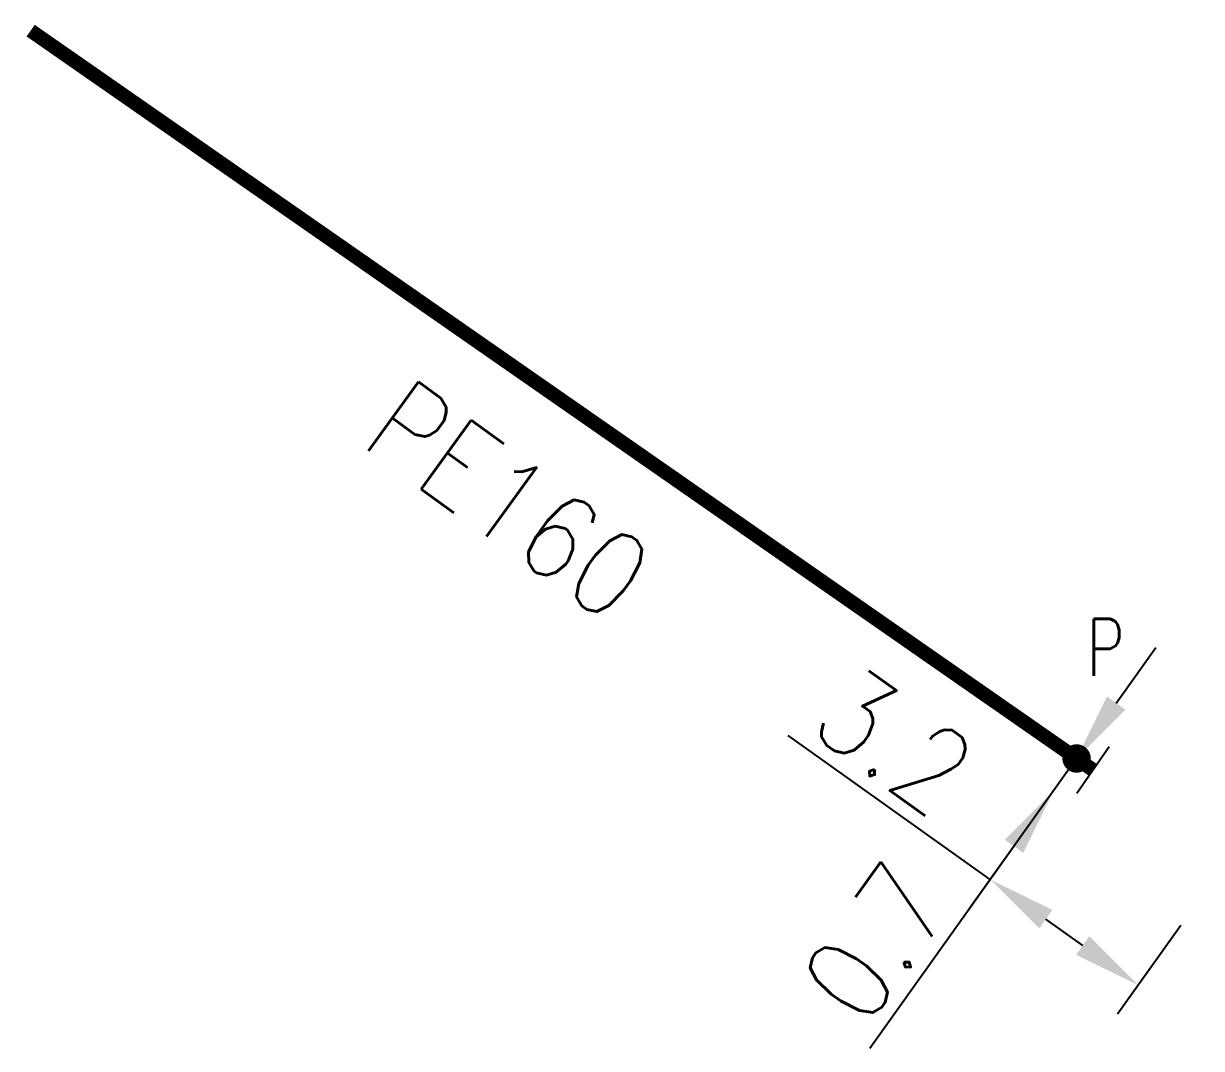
# Model space of a CAD drawing. Header units: millimetres. Extents: x 155997 to 157006, y 121209 to 122008.
# Drawn here: x 155999.88 to 156020.62, y 121467.85 to 121485.89 of the extents above; entities that cross this region are included whole.
import ezdxf
from ezdxf.enums import TextEntityAlignment as Align

# ---------------------------------------------------------------- set-up
doc = ezdxf.new("R2010")
doc.units = ezdxf.units.MM
doc.linetypes.add('L_25_PE', pattern=[2000, 1000, 1000])
doc.layers.get('0').update_dxf_attribs({"linetype": 'CONTINUOUS'})
for name, color, linetype in [('L_150', 1, 'CONTINUOUS'), ('L_300', 7, 'CONTINUOUS'), ('L_340', 7, 'CONTINUOUS')]:
    doc.layers.add(name, color=color, linetype=linetype)
doc.styles.add('G_ROMANS', font='ROMANS.SHX', dxfattribs={"width": 0.75})
doc.styles.get("Standard").update_dxf_attribs({"font": 'romans.shx', "width": 0.85})
doc.dimstyles.get("Standard").update_dxf_attribs({"dimtxt": 1.5, "dimasz": 1.2, "dimexe": 0.625, "dimexo": 0.625, "dimgap": 0.25, "dimtad": 1, "dimdec": 1, "dimzin": 0, "dimdsep": 46, "dimtxsty": 'Standard', "dimcen": -0.5, "dimadec": 0, "dimazin": 0, "dimtfac": 1, "dimtdec": 1, "dimtmove": 0, "dimatfit": 3, "dimfxl": 0, "dimtolj": 1, "dimtzin": 0, "dimarcsym": 0})

# ---------------------------------------------------------------- blocks, each defined once
blk = doc.blocks.new('L_340_07')
at = {"color": 0, "linetype": 'Continuous', "flags": 128}
blk.add_lwpolyline([(0.35, -0.5), (0.35, 0.5)], dxfattribs=at)
at = {"color": 0, "linetype": 'Continuous', "const_width": 0.25, "flags": 128}
blk.add_lwpolyline([(0, 0), (0.35, 0)], dxfattribs=at)
at = {"color": 0, "linetype": 'Continuous', "width": 0.75, "flags": 3}
for tag, p in [('DEF_LEG', (0.723, -3.465)), ('DEF_COUP', (0.723, -5.965)), ('DEF_TYPE', (0.723, -8.465))]:
    blk.add_attdef(tag, text='', height=1.2, dxfattribs=at).set_placement(p, align=Align.MIDDLE)
blk = doc.blocks.new('*D1040')
at = {"layer": 'L_340', "color": 0, "linetype": 'Continuous', "lineweight": -2, "transparency": 16777216}
for p, q in [((156016.9, 121470.819), (156013.341, 121473.357)), ((156018.057, 121472.442), (156016.537, 121470.31)), ((156018.528, 121469.657), (156017.876, 121470.122)), ((156020.256, 121470.013), (156019.142, 121468.451))]:
    blk.add_line(p, q, dxfattribs=at)
at = {"layer": 'L_340', "color": 0, "linetype": 'Continuous', "transparency": 16777216}
for points in [[(156017.993, 121470.285), (156017.76, 121469.959), (156016.9, 121470.819)], [(156018.644, 121469.82), (156018.412, 121469.494), (156019.505, 121468.96)]]:
    blk.add_solid(points, dxfattribs=at)
at = {"layer": 'L_340', "color": 0, "linetype": 'Continuous', "transparency": 16777216, "insert": (156015.213, 121473.251), "char_height": 1.5, "attachment_point": 5, "rotation": 324.4957}
blk.add_mtext('\\A1;3.2', dxfattribs=at)
blk = doc.blocks.new('*D1041')
at = {"layer": 'L_340', "color": 0, "linetype": 'Continuous', "lineweight": -2, "transparency": 16777216}
for p, q in [((156019.117, 121473.927), (156019.814, 121474.904)), ((156018.42, 121472.951), (156018.014, 121472.381)), ((156017.317, 121471.404), (156014.778, 121467.845))]:
    blk.add_line(p, q, dxfattribs=at)
at = {"layer": 'L_340', "color": 0, "linetype": 'Continuous', "transparency": 16777216}
for points in [[(156018.955, 121474.044), (156019.28, 121473.811), (156018.42, 121472.951)], [(156017.154, 121471.52), (156017.48, 121471.288), (156018.014, 121472.381)]]:
    blk.add_solid(points, dxfattribs=at)
at = {"layer": 'L_340', "color": 0, "linetype": 'Continuous', "transparency": 16777216, "insert": (156014.885, 121469.717), "char_height": 1.5, "attachment_point": 5, "rotation": 54.4957}
blk.add_mtext('\\A1;0.7', dxfattribs=at)
blk = doc.blocks.new('L_300_12')
at = {"color": 0, "linetype": 'Continuous', "const_width": 0.248, "flags": 128}
blk.add_lwpolyline([(-0.126, 0, 1), (0.126, 0, 1)], format="xyb", close=True, dxfattribs=at)
at = {"linetype": 'Continuous', "style": 'G_ROMANS', "width": 0.75}
blk.add_attdef('P', text='', height=1, dxfattribs=at).set_placement((0, 1.331), align=Align.MIDDLE_CENTER)
at = {"color": 0, "linetype": 'Continuous', "width": 0.75, "flags": 3}
for tag, p in [('DEF_LEG', (0, -5)), ('DEF_COUP', (0, -7.5)), ('DEF_TYPE', (0, -10))]:
    blk.add_attdef(tag, text='', height=1.2, dxfattribs=at).set_placement(p, align=Align.MIDDLE)

msp = doc.modelspace()

# ---------------------------------------------------------------- linework, layer by layer
at = {"layer": 'L_150', "linetype": 'L_25_PE', "ltscale": 0.5, "const_width": 0.25, "flags": 128}
msp.add_lwpolyline([(156000, 121485.769), (156018.42, 121472.951)], dxfattribs=at)

# ---------------------------------------------------------------- block references
at = {"layer": 'L_300', "ltscale": 0.5}
ref = msp.add_blockref('L_300_12', (156018.42, 121472.951), dxfattribs=dict(at, rotation=1.300151151581694))
ref.add_attrib('P', 'P', dxfattribs={"layer": '0', "linetype": 'Continuous', "height": 1, "style": 'G_ROMANS', "width": 0.75}).set_placement((156018.93, 121474.909), align=Align.MIDDLE_CENTER)
at = {"layer": 'L_340', "rotation": 325.16771787425}
msp.add_blockref('L_340_07', (156018.42, 121472.951), dxfattribs=at)

# ---------------------------------------------------------------- texts
at = {"layer": 'L_150', "linetype": 'Continuous', "width": 0.85}
msp.add_text('PE160', height=1.5, rotation=324.0197, dxfattribs=at).set_placement((156008.422, 121477.5), align=Align.MIDDLE)

# ---------------------------------------------------------------- dimensions: what is measured, and where the dimension line sits
at = {"layer": 'L_340', "linetype": 'Continuous'}
dim = msp.add_linear_dim(base=(156018.014, 121472.381), p1=(156018.42, 121472.951), p2=(156018.014, 121472.381), angle=54.4957, dimstyle='Standard', override={"dimexe": 0.625, "dimexo": 0.625}, dxfattribs=at)
dim.commit()
dim.dimension.update_dxf_attribs({"geometry": '*D1041', "text_midpoint": (156015.699, 121469.136), "dimtype": 160})
dim = msp.add_linear_dim(base=(156019.505, 121468.96), p1=(156018.42, 121472.951), p2=(156020.619, 121470.522), angle=144.4957, dimstyle='Standard', dxfattribs=at)
dim.commit()
dim.dimension.update_dxf_attribs({"geometry": '*D1040', "text_midpoint": (156014.632, 121472.437), "dimtype": 160})

doc.saveas('drawing.dxf')
